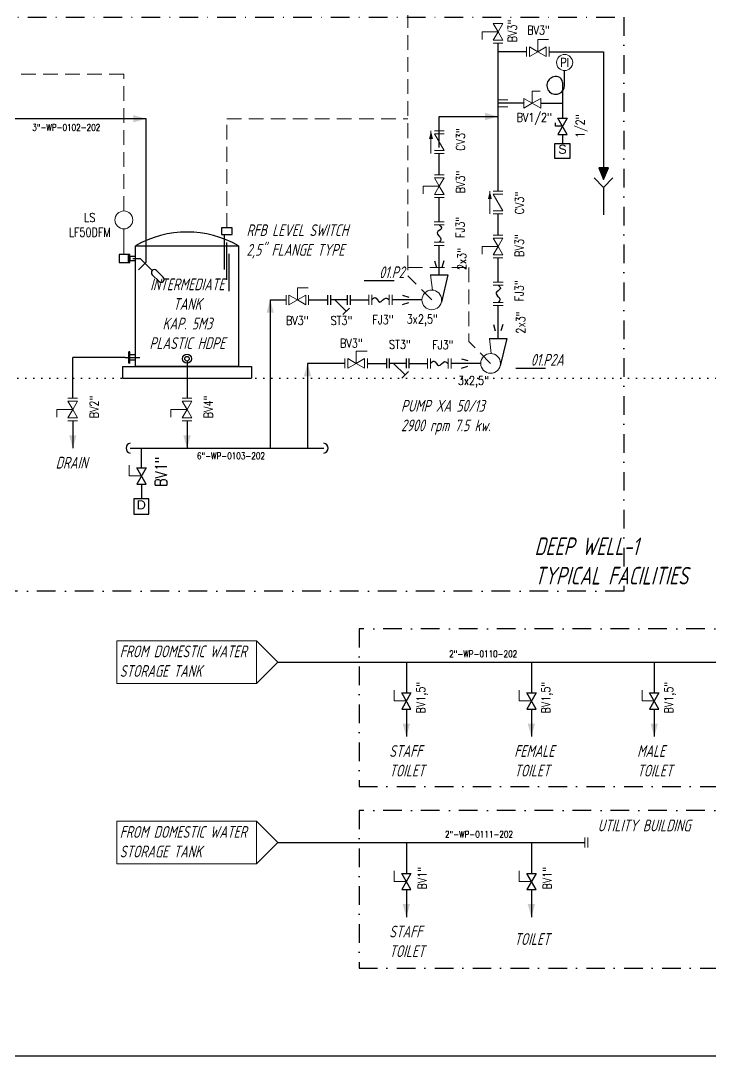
# Model space of a CAD drawing. Extents: x -29512 to 147477, y -5232 to 39709.
# Drawn here: x 138369.5 to 138486.9, y 10598.3 to 10774.6 of the extents above; entities that cross this region are included whole.
import ezdxf
from ezdxf.enums import TextEntityAlignment as Align

# ---------------------------------------------------------------- set-up
doc = ezdxf.new("R2010")
doc.units = 0
for name, pattern in [('CENTER', [2, 1.25, -0.25, 0.25, -0.25]), ('DASHDOT', [25.4, 12.7, -6.35, 0, -6.35]), ('DOTTED', [0.25, 0, -0.25]), ('HIDDEN', [0.375, 0.25, -0.125])]:
    doc.linetypes.add(name, pattern=pattern)
doc.layers.get('0').update_dxf_attribs({"linetype": 'CONTINUOUS'})
doc.layers.get('DEFPOINTS').update_dxf_attribs({"linetype": 'CONTINUOUS'})
for name, color, linetype, lineweight in [('DIMENSI', 20, 'CONTINUOUS', 9), ('FITTING', 7, 'CONTINUOUS', 13), ('TAG', 140, 'CONTINUOUS', 13)]:
    doc.layers.add(name, color=color, linetype=linetype, lineweight=lineweight)
for name, color, linetype in [('DIMENSION', 3, 'CONTINUOUS'), ('EQUIPMENT', 4, 'CONTINUOUS'), ('HATCH', 4, 'CONTINUOUS'), ('S', 7, 'CONTINUOUS')]:
    doc.layers.add(name, color=color, linetype=linetype)
doc.styles.add('A3', font='arial.ttf', dxfattribs={"height": 0.3})
doc.styles.add('Romans100', font='romans.shx', dxfattribs={"width": 0.8, "height": 200})
doc.styles.add('Romans75', font='romans.shx', dxfattribs={"width": 0.8, "height": 150})
doc.styles.add('S', font='ITALIC', dxfattribs={"height": 6})
doc.styles.add('S25', font='SIMPLEX', dxfattribs={"width": 0.8, "height": 0.25})
doc.styles.add('STYLE4', font='isocp.shx', dxfattribs={"width": 0.8, "oblique": 15, "height": 2})

# ---------------------------------------------------------------- blocks, each defined once
blk = doc.blocks.new('PRESA', base_point=(1.75, 0.1))
for p, q in [((1.5, 0.1), (1.5, 0.6)), ((1.5, 0.6), (2, 0.6)), ((2, 0.6), (2, 0.1)), ((2, 0.1), (1.5, 0.1))]:
    blk.add_line(p, q)
at = {"style": 'S', "width": 1.2}
blk.add_attdef('1', text='', height=0.3, dxfattribs=at).set_placement((1.75, 0.2), align=Align.CENTER)

msp = doc.modelspace()

# ---------------------------------------------------------------- hatches: boundary and pattern name
at = {"layer": 'DIMENSION', "linetype": 'Continuous', "ltscale": 0.5}
h = msp.add_hatch(color=3, dxfattribs=at)
h.paths.add_polyline_path([(138468.6995, 10747.5414), (138469.5372, 10749.5222), (138468.6995, 10749.5222)])
h.paths.add_polyline_path([(138468.6995, 10749.5222), (138467.8618, 10749.5222), (138468.6995, 10747.5414)])

# ---------------------------------------------------------------- linework, layer by layer
at = {"color": 7, "lineweight": 20}
for p, q in [((138450.7286, 10772.6962), (138447.9978, 10772.6962)), ((138447.9978, 10771.3653), (138447.9978, 10772.6962)), ((138458.814, 10771.3677), (138457.483, 10771.3677)), ((138457.483, 10769.2978), (138457.483, 10771.3677)), ((138459.3279, 10771.3677), (138457.483, 10771.3677)), ((138457.8838, 10762.6182), (138456.5529, 10762.6182)), ((138456.5529, 10760.5484), (138456.5529, 10762.6182)), ((138437.9776, 10745.0995), (138437.9776, 10746.4304)), ((138440.7084, 10746.4304), (138437.9776, 10746.4304)), ((138450.7286, 10736.1715), (138447.9978, 10736.1715)), ((138447.9978, 10734.8406), (138447.9978, 10736.1715)), ((138416.5575, 10727.073), (138416.5575, 10729.1428)), ((138418.4024, 10729.1428), (138416.5575, 10729.1428)), ((138427.9086, 10718.3323), (138426.5777, 10718.3323)), ((138426.5777, 10716.2625), (138426.5777, 10718.3323)), ((138428.4225, 10718.3323), (138426.5777, 10718.3323)), ((138375.6032, 10707.091), (138375.6032, 10708.4219)), ((138378.3341, 10708.4219), (138375.6032, 10708.4219)), ((138397.775, 10708.4219), (138395.0441, 10708.4219)), ((138395.0441, 10707.091), (138395.0441, 10708.4219)), ((138387.9378, 10698.9402), (138387.9378, 10697.0954)), ((138387.9378, 10698.4263), (138387.9378, 10697.0954)), ((138390.0076, 10697.0954), (138387.9378, 10697.0954)), ((138433.0459, 10660.6435), (138433.0459, 10658.7987)), ((138433.0459, 10660.1296), (138433.0459, 10658.7987)), ((138454.3291, 10660.6435), (138454.3291, 10658.7987)), ((138454.3291, 10660.1296), (138454.3291, 10658.7987)), ((138475.248, 10660.6435), (138475.248, 10658.7987)), ((138475.248, 10660.1296), (138475.248, 10658.7987)), ((138435.1157, 10658.7987), (138433.0459, 10658.7987)), ((138456.3989, 10658.7987), (138454.3291, 10658.7987)), ((138477.3178, 10658.7987), (138475.248, 10658.7987)), ((138433.0459, 10629.9126), (138433.0459, 10628.0678)), ((138433.0459, 10629.3987), (138433.0459, 10628.0678)), ((138454.3291, 10629.9126), (138454.3291, 10628.0678)), ((138454.3291, 10629.3987), (138454.3291, 10628.0678)), ((138435.1157, 10628.0678), (138433.0459, 10628.0678)), ((138456.3989, 10628.0678), (138454.3291, 10628.0678))]:
    msp.add_line(p, q, dxfattribs=at)
for p, q in [((138462.465, 10755.2349), (138460.8914, 10757.9887)), ((138462.465, 10757.9887), (138460.8914, 10755.2349)), ((138460.8914, 10757.9887), (138462.465, 10757.9887)), ((138460.498, 10756.6118), (138460.498, 10757.2019)), ((138461.6782, 10756.6118), (138460.498, 10756.6118)), ((138460.8914, 10755.2349), (138462.465, 10755.2349)), ((138389.2208, 10698.4723), (138390.7944, 10698.4723)), ((138390.7944, 10695.7185), (138389.2208, 10698.4723)), ((138390.7944, 10698.4723), (138389.2208, 10695.7185)), ((138389.2208, 10695.7185), (138390.7944, 10695.7185)), ((138434.3289, 10660.1756), (138435.9025, 10660.1756)), ((138435.9025, 10657.4217), (138434.3289, 10660.1756)), ((138435.9025, 10660.1756), (138434.3289, 10657.4217)), ((138457.1857, 10660.1756), (138455.6121, 10657.4217)), ((138457.1857, 10657.4217), (138455.6121, 10660.1756)), ((138455.6121, 10660.1756), (138457.1857, 10660.1756)), ((138476.531, 10660.1756), (138478.1046, 10660.1756)), ((138478.1046, 10657.4217), (138476.531, 10660.1756)), ((138478.1046, 10660.1756), (138476.531, 10657.4217)), ((138434.3289, 10657.4217), (138435.9025, 10657.4217)), ((138455.6121, 10657.4217), (138457.1857, 10657.4217)), ((138476.531, 10657.4217), (138478.1046, 10657.4217)), ((138435.9025, 10629.4447), (138434.3289, 10626.6908)), ((138435.9025, 10626.6908), (138434.3289, 10629.4447)), ((138434.3289, 10629.4447), (138435.9025, 10629.4447)), ((138455.6121, 10629.4447), (138457.1857, 10629.4447)), ((138457.1857, 10626.6908), (138455.6121, 10629.4447)), ((138457.1857, 10629.4447), (138455.6121, 10626.6908)), ((138434.3289, 10626.6908), (138435.9025, 10626.6908)), ((138455.6121, 10626.6908), (138457.1857, 10626.6908))]:
    msp.add_line(p, q)
at = {"color": 30, "lineweight": 20}
for p, q in [((138440.7084, 10755.8282), (138440.7084, 10755.8351)), ((138450.7286, 10745.5693), (138450.7286, 10745.5762))]:
    msp.add_line(p, q, dxfattribs=at)
at = {"lineweight": 9}
msp.add_line((138387.0239, 10739.1611), (138387.0239, 10734.7995), dxfattribs=at)
at = {"color": 7}
for p, q in [((138421.7522, 10726.2487), (138421.7522, 10727.8973)), ((138422.2469, 10726.2487), (138422.2469, 10727.8973)), ((138425.1023, 10726.2487), (138425.1023, 10727.8973)), ((138425.5969, 10726.2487), (138425.5969, 10727.8973)), ((138425.1023, 10727.073), (138422.2469, 10727.073)), ((138422.9165, 10727.073), (138424.8792, 10725.1264)), ((138424.3241, 10724.5713), (138425.4343, 10725.6815)), ((138431.7724, 10715.4382), (138431.7724, 10717.0868)), ((138432.267, 10715.4382), (138432.267, 10717.0868)), ((138435.1225, 10716.2625), (138432.267, 10716.2625)), ((138432.9367, 10716.2625), (138434.8994, 10714.3159)), ((138435.1225, 10715.4382), (138435.1225, 10717.0868)), ((138435.6171, 10715.4382), (138435.6171, 10717.0868)), ((138434.3442, 10713.7608), (138435.4545, 10714.871))]:
    msp.add_line(p, q, dxfattribs=at)
at = {"color": 7, "lineweight": 20}
msp.add_circle((138462.0601, 10767.4728), 1.3668, dxfattribs=at)
at = {"lineweight": 9}
msp.add_circle((138387.0239, 10740.6827), 1.5215, dxfattribs=at)
for radius in [0.7868, 0.3937]:
    msp.add_circle((138397.775, 10717.0608), radius)
for points in [[(138440.7084, 10739.8371), (138441.1032, 10739.2857), (138440.3416, 10738.4793), (138441.0082, 10737.46), (138440.7084, 10736.8669)], [(138450.7286, 10729.5782), (138451.1234, 10729.0268), (138450.3618, 10728.2204), (138451.0284, 10727.2011), (138450.7286, 10726.6079)], [(138429.2293, 10727.073), (138429.7806, 10727.4678), (138430.587, 10726.7061), (138431.6064, 10727.3727), (138432.1995, 10727.073)], [(138439.2494, 10716.2625), (138439.8008, 10716.6573), (138440.6072, 10715.8956), (138441.6265, 10716.5622), (138442.2196, 10716.2625)]]:
    msp.add_spline(points, degree=3)
at = {"layer": 'DEFPOINTS', "color": 6, "linetype": 'ByBlock', "ltscale": 0.5}
msp.add_lwpolyline([(138708.4541, 10598.32), (138278.5433, 10598.32), (138278.5433, 10902.4098), (138708.4541, 10902.4098)], close=True, dxfattribs=at)
at = {"layer": 'DIMENSI', "color": 7}
for p, q in [((138439.2307, 10731.3124), (138439.5396, 10728.7479)), ((138449.2509, 10720.5019), (138449.5598, 10717.9374))]:
    msp.add_line(p, q, dxfattribs=at)
for centre in [(138439.4393, 10727.073), (138449.4595, 10716.2625)]:
    msp.add_circle(centre, 1.6779, dxfattribs=at)
at = {"layer": 'DIMENSION', "color": 4, "linetype": 'HIDDEN', "lineweight": 13, "ltscale": 10}
for p, q in [((138435.3571, 10839.624), (138435.3571, 10731.1552)), ((138387.0253, 10765.474), (138297.1869, 10765.474)), ((138387.0239, 10742.2042), (138387.0253, 10765.474)), ((138404.5529, 10739.3442), (138404.5532, 10757.9046)), ((138404.5532, 10757.9046), (138435.3571, 10757.9046)), ((138435.3571, 10732.6052), (138445.722, 10732.6052)), ((138445.722, 10732.6052), (138445.722, 10720)), ((138439.4393, 10727.073), (138435.3571, 10731.1552)), ((138449.4595, 10716.2625), (138445.722, 10720))]:
    msp.add_line(p, q, dxfattribs=at)
at = {"layer": 'DIMENSION', "color": 3, "linetype": 'Continuous', "ltscale": 0.5}
for p, q in [((138450.7286, 10745.5762), (138450.7286, 10770.7738)), ((138455.5607, 10769.2978), (138450.7286, 10769.2978)), ((138459.4054, 10769.2978), (138468.6995, 10769.2978)), ((138468.6995, 10769.2978), (138468.6995, 10749.5222)), ((138390.8161, 10757.9046), (138366.6103, 10757.9046)), ((138390.8146, 10733.4894), (138390.8161, 10757.9046)), ((138440.7084, 10752.9912), (138440.7084, 10758.2746)), ((138440.7084, 10758.2746), (138450.7286, 10758.2746)), ((138440.7084, 10748.3528), (138440.7084, 10751.9904)), ((138468.6757, 10746.2102), (138468.6757, 10741.5671)), ((138440.7084, 10740.3516), (138440.7084, 10744.5081)), ((138450.7286, 10738.0939), (138450.7286, 10741.7314)), ((138440.7084, 10731.3124), (138440.7084, 10736.3524)), ((138390.8146, 10733.4894), (138389.5365, 10732.2113)), ((138450.7286, 10730.0927), (138450.7286, 10734.2492)), ((138411.9333, 10727.073), (138414.6352, 10727.073)), ((138411.9333, 10727.073), (138411.9333, 10701.828)), ((138418.4799, 10727.073), (138421.7522, 10727.073)), ((138425.5969, 10727.073), (138428.7148, 10727.073)), ((138437.7614, 10727.073), (138432.714, 10727.073)), ((138450.7286, 10720.5019), (138450.7286, 10726.0934)), ((138378.3341, 10710.3443), (138378.3341, 10717.2562)), ((138387.2685, 10717.2562), (138378.3341, 10717.2562)), ((138397.775, 10716.7606), (138397.775, 10710.3443)), ((138424.6554, 10716.2625), (138418.2943, 10716.2625)), ((138418.2943, 10716.2625), (138418.2943, 10701.828)), ((138428.5001, 10716.2625), (138431.7724, 10716.2625)), ((138435.6171, 10716.2625), (138438.7349, 10716.2625)), ((138447.7816, 10716.2625), (138442.7341, 10716.2625)), ((138378.3341, 10706.4996), (138378.3341, 10701.828)), ((138397.775, 10706.4996), (138397.775, 10701.828)), ((138388.1143, 10701.828), (138421.0784, 10701.828)), ((138390.0076, 10698.4723), (138390.0076, 10701.828)), ((138390.0076, 10695.7185), (138390.0076, 10693.1822)), ((138413.2625, 10665.4243), (138507.3041, 10665.4243)), ((138435.1157, 10665.4243), (138435.1157, 10660.1756)), ((138456.3989, 10665.4243), (138456.3989, 10660.1756)), ((138477.3178, 10665.4243), (138477.3178, 10660.1756)), ((138435.1157, 10657.4217), (138435.1157, 10652.7502)), ((138456.3989, 10657.4217), (138456.3989, 10652.7502)), ((138477.3178, 10657.4217), (138477.3178, 10652.7502)), ((138413.2625, 10634.6934), (138465.4664, 10634.6934)), ((138435.1157, 10634.6934), (138435.1157, 10629.4447)), ((138456.3989, 10634.6934), (138456.3989, 10629.4447)), ((138435.1157, 10626.6908), (138435.1157, 10622.0193)), ((138456.3989, 10626.6908), (138456.3989, 10622.0193))]:
    msp.add_line(p, q, dxfattribs=at)
at = {"layer": 'DIMENSION', "color": 0, "linetype": 'ByBlock', "ltscale": 0.5}
for p, q in [((138461.6782, 10760.5484), (138461.6782, 10757.9887)), ((138461.6782, 10755.2349), (138461.6782, 10753.7133))]:
    msp.add_line(p, q, dxfattribs=at)
at = {"layer": 'DIMENSION', "color": 4, "linetype": 'DASHDOT', "ltscale": 0.5}
for p, q in [((138404.1792, 10732.2195), (138404.1792, 10738.1902)), ((138404.5529, 10730.4903), (138404.5529, 10738.1902)), ((138404.9266, 10728.5333), (138404.9266, 10738.1902))]:
    msp.add_line(p, q, dxfattribs=at)
at = {"layer": 'DIMENSION', "color": 7}
for p, q in [((138439.2307, 10731.3124), (138442.1862, 10731.3124)), ((138442.1862, 10731.3124), (138441.0706, 10726.6801)), ((138449.2509, 10720.5019), (138452.2064, 10720.5019)), ((138452.2064, 10720.5019), (138451.0907, 10715.8696)), ((138387.865, 10716.3112), (138387.865, 10718.2012)), ((138388.025, 10718.2012), (138387.865, 10718.2012)), ((138388.025, 10716.3112), (138388.025, 10718.2012)), ((138386.775, 10715.7562), (138386.775, 10713.7562)), ((138386.775, 10715.7562), (138408.775, 10715.7562)), ((138388.025, 10716.3112), (138387.865, 10716.3112)), ((138408.775, 10715.7562), (138408.775, 10713.7562)), ((138386.775, 10713.7562), (138408.775, 10713.7562))]:
    msp.add_line(p, q, dxfattribs=at)
at = {"layer": 'DIMENSION', "color": 1}
for p, q in [((138427.9578, 10730.3757), (138433.017, 10730.3757)), ((138453.7663, 10715.4751), (138458.8255, 10715.4751))]:
    msp.add_line(p, q, dxfattribs=at)
at = {"layer": 'DIMENSION', "color": 1, "linetype": 'CENTER', "ltscale": 2}
msp.add_line((138387.2685, 10717.2562), (138389.8074, 10717.2562), dxfattribs=at)
at = {"layer": 'DIMENSION', "color": 7, "linetype": 'ByBlock', "ltscale": 5}
for p, q in [((138389.025, 10717.7012), (138388.025, 10717.7012)), ((138389.025, 10716.8112), (138388.025, 10716.8112))]:
    msp.add_line(p, q, dxfattribs=at)
at = {"layer": 'DIMENSION', "color": 3, "linetype": 'Continuous', "ltscale": 0.5, "flags": 128}
msp.add_lwpolyline([(138467.8618, 10749.5222), (138468.6995, 10747.5414), (138469.5372, 10749.5222), (138468.6995, 10749.5222)], close=True, dxfattribs=at)
msp.add_lwpolyline([(138467.0672, 10747.8187), (138468.6757, 10746.2102), (138470.2843, 10747.8187)], dxfattribs=at)
at = {"layer": 'DIMENSION', "color": 4}
msp.add_lwpolyline([(138403.6382, 10738.1902), (138405.4676, 10738.1902), (138405.4676, 10739.3442), (138403.6382, 10739.3442)], close=True, dxfattribs=at)
at = {"layer": 'DIMENSION', "color": 3, "lineweight": 25, "flags": 128}
msp.add_lwpolyline([(138389.025, 10715.7562), (138389.025, 10736.2562), (138406.525, 10736.2562), (138406.525, 10715.7562)], close=True, dxfattribs=at)
at = {"layer": 'DIMENSION', "color": 3, "lineweight": 25}
msp.add_arc((138397.775, 10721.2423), 17.3776, 59.766729, 120.233271, dxfattribs=at)
at = {"layer": 'DIMENSION', "color": 3, "linetype": 'Continuous', "ltscale": 0.5}
for centre, start, end in [((138388.2741, 10701.828), 100.561274, 259.438726), ((138420.9186, 10701.828), 280.561274, 79.438726)]:
    msp.add_arc(centre, 0.8722, start, end, dxfattribs=at)
for points in [[(138390.8161, 10757.9046), (138388.613, 10758.5341), (138388.613, 10757.2752)], [(138450.7286, 10758.2746), (138448.5256, 10758.904), (138448.5256, 10757.6451)], [(138411.9333, 10727.073), (138411.3039, 10724.8699), (138412.5628, 10724.8699)], [(138418.2943, 10716.2625), (138417.6649, 10714.0594), (138418.9238, 10714.0594)], [(138378.3341, 10701.828), (138378.9635, 10704.0311), (138377.7046, 10704.0311)], [(138397.775, 10701.828), (138398.4044, 10704.0311), (138397.1455, 10704.0311)], [(138435.1157, 10652.7502), (138435.7452, 10654.9532), (138434.4863, 10654.9532)], [(138456.3989, 10652.7502), (138457.0284, 10654.9532), (138455.7695, 10654.9532)], [(138477.3178, 10652.7502), (138477.9472, 10654.9532), (138476.6883, 10654.9532)], [(138435.1157, 10622.0193), (138435.7452, 10624.2223), (138434.4863, 10624.2223)], [(138456.3989, 10622.0193), (138457.0284, 10624.2223), (138455.7695, 10624.2223)]]:
    msp.add_solid(points, dxfattribs=at)
at = {"layer": 'EQUIPMENT'}
for p, q in [((138388.025, 10733.8884), (138388.025, 10734.3571)), ((138388.525, 10734.1228), (138389.8025, 10734.1228)), ((138389.8025, 10734.1228), (138391.854, 10732.0712)), ((138391.8546, 10731.3577), (138393.0102, 10730.2021)), ((138392.5663, 10732.0719), (138393.7219, 10730.9162))]:
    msp.add_line(p, q, dxfattribs=at)
for points in [[(138387.825, 10734.7995), (138386.2227, 10734.7995), (138386.2227, 10733.446), (138387.825, 10733.446)], [(138387.825, 10734.7995), (138387.825, 10733.446), (138388.025, 10733.446), (138388.025, 10734.7995)], [(138388.025, 10734.4478), (138388.025, 10733.7978), (138389.025, 10733.7978), (138389.025, 10734.4478)]]:
    msp.add_lwpolyline(points, close=True, dxfattribs=at)
for centre, start, end in [((138392.2104, 10731.7148), 45.100825, 225.100825), ((138393.3673, 10730.5579), 224.899175, 44.899175)]:
    msp.add_arc(centre, 0.5041, start, end, dxfattribs=at)
at = {"layer": 'FITTING', "lineweight": 20}
for p, q in [((138449.9043, 10770.7738), (138451.5529, 10770.7738)), ((138455.5607, 10768.4735), (138455.5607, 10770.1221)), ((138459.4054, 10768.4735), (138459.4054, 10770.1221)), ((138450.7286, 10761.1406), (138452.3772, 10761.1406)), ((138450.7286, 10761.1406), (138452.3772, 10761.1406)), ((138450.7286, 10759.9562), (138452.3772, 10759.9562)), ((138450.7286, 10759.9562), (138452.3772, 10759.9562)), ((138439.3089, 10755.8279), (138439.3089, 10751.9835)), ((138441.5327, 10755.8282), (138439.8842, 10755.8282)), ((138441.5327, 10751.9835), (138439.8842, 10751.9835)), ((138441.5327, 10751.9835), (138439.8842, 10751.9835)), ((138439.8842, 10748.3528), (138441.5327, 10748.3528)), ((138449.3291, 10745.569), (138449.3291, 10741.7246)), ((138451.5529, 10745.5693), (138449.9043, 10745.5693)), ((138439.8842, 10744.5081), (138441.5327, 10744.5081)), ((138451.5529, 10741.7246), (138449.9043, 10741.7246)), ((138451.5529, 10741.7246), (138449.9043, 10741.7246)), ((138449.9043, 10738.0939), (138451.5529, 10738.0939)), ((138449.9043, 10734.2492), (138451.5529, 10734.2492)), ((138414.6352, 10726.2487), (138414.6352, 10727.8973)), ((138418.4799, 10726.2487), (138418.4799, 10727.8973)), ((138424.6554, 10715.4382), (138424.6554, 10717.0868)), ((138428.5001, 10715.4382), (138428.5001, 10717.0868)), ((138377.5098, 10710.3443), (138379.1584, 10710.3443)), ((138396.9507, 10710.3443), (138398.5993, 10710.3443)), ((138377.5098, 10706.4996), (138379.1584, 10706.4996)), ((138396.9507, 10706.4996), (138398.5993, 10706.4996))]:
    msp.add_line(p, q, dxfattribs=at)
at = {"layer": 'FITTING'}
for p, q in [((138441.5659, 10740.3516), (138439.851, 10740.3516)), ((138441.5659, 10739.8371), (138439.851, 10739.8371)), ((138441.5659, 10736.8669), (138439.851, 10736.8669)), ((138441.5659, 10736.3524), (138439.851, 10736.3524)), ((138451.586, 10730.0927), (138449.8712, 10730.0927)), ((138451.586, 10729.5782), (138449.8712, 10729.5782)), ((138428.7148, 10727.9304), (138428.7148, 10726.2155)), ((138429.2293, 10727.9304), (138429.2293, 10726.2155)), ((138432.1995, 10727.9304), (138432.1995, 10726.2155)), ((138432.714, 10727.9304), (138432.714, 10726.2155)), ((138451.586, 10726.6079), (138449.8712, 10726.6079)), ((138451.586, 10726.0934), (138449.8712, 10726.0934)), ((138438.7349, 10717.1199), (138438.7349, 10715.405)), ((138439.2494, 10717.1199), (138439.2494, 10715.405)), ((138442.2196, 10717.1199), (138442.2196, 10715.405)), ((138442.7341, 10717.1199), (138442.7341, 10715.405)), ((138465.4994, 10635.5668), (138465.4994, 10633.8519)), ((138466.0139, 10635.5668), (138466.0139, 10633.8519))]:
    msp.add_line(p, q, dxfattribs=at)
at = {"layer": 'FITTING', "linetype": 'ByBlock', "ltscale": 0.5}
for p, q in [((138413.2625, 10665.4243), (138409.5879, 10669.0472)), ((138413.2625, 10665.4243), (138409.5879, 10661.8014)), ((138413.2625, 10634.6934), (138409.5879, 10638.3163)), ((138413.2625, 10634.6934), (138409.5879, 10631.0705))]:
    msp.add_line(p, q, dxfattribs=at)
at = {"layer": 'FITTING', "color": 6, "linetype": 'DASHDOT', "lineweight": 30, "ltscale": 0.25}
for points in [[(138293.2724, 10775.1733), (138472.1391, 10775.1733), (138472.1391, 10677.4772), (138366.826, 10677.4772), (138366.826, 10616.8725), (138293.2724, 10616.8725), (138293.2724, 10775.1733)], [(138427.0547, 10671.0921), (138427.0547, 10644.2258), (138511.7298, 10644.2258), (138511.7298, 10671.0921)], [(138427.0547, 10640.1599), (138427.0547, 10613.2936), (138511.7298, 10613.2936), (138511.7298, 10640.1599)]]:
    msp.add_lwpolyline(points, close=True, dxfattribs=at)
at = {"layer": 'FITTING', "lineweight": 20}
for points in [[(138450.7286, 10772.6962), (138449.9043, 10774.1239), (138451.5529, 10774.1239)], [(138450.7286, 10772.6962), (138449.9043, 10771.2684), (138451.5529, 10771.2684)], [(138457.483, 10769.2978), (138456.0553, 10768.4735), (138456.0553, 10770.1221)], [(138457.483, 10769.2978), (138458.9108, 10768.4735), (138458.9108, 10770.1221)], [(138456.5529, 10760.5484), (138455.1252, 10759.7241), (138455.1252, 10761.3727)], [(138456.5529, 10760.5484), (138457.9806, 10759.7241), (138457.9806, 10761.3727)], [(138440.7084, 10746.4304), (138439.8842, 10747.8582), (138441.5327, 10747.8582)], [(138440.7084, 10746.4304), (138439.8842, 10745.0027), (138441.5327, 10745.0027)], [(138450.7286, 10736.1715), (138449.9043, 10737.5992), (138451.5529, 10737.5992)], [(138450.7286, 10736.1715), (138449.9043, 10734.7438), (138451.5529, 10734.7438)], [(138416.5575, 10727.073), (138415.1298, 10726.2487), (138415.1298, 10727.8973)], [(138416.5575, 10727.073), (138417.9853, 10726.2487), (138417.9853, 10727.8973)], [(138426.5777, 10716.2625), (138425.15, 10715.4382), (138425.15, 10717.0868)], [(138426.5777, 10716.2625), (138428.0054, 10715.4382), (138428.0054, 10717.0868)], [(138378.3341, 10708.4219), (138377.5098, 10709.8497), (138379.1584, 10709.8497)], [(138378.3341, 10708.4219), (138377.5098, 10706.9942), (138379.1584, 10706.9942)], [(138397.775, 10708.4219), (138396.9507, 10709.8497), (138398.5993, 10709.8497)], [(138397.775, 10708.4219), (138396.9507, 10706.9942), (138398.5993, 10706.9942)]]:
    msp.add_lwpolyline(points, close=True, dxfattribs=at)
for points in [[(138439.8842, 10755.3336), (138441.5327, 10755.3336), (138439.8842, 10755.3336), (138441.5327, 10752.4781), (138439.8842, 10752.4781)], [(138449.9043, 10745.0747), (138451.5529, 10745.0747), (138449.9043, 10745.0747), (138451.5529, 10742.2192), (138449.9043, 10742.2192)]]:
    msp.add_lwpolyline(points, dxfattribs=at)
at = {"layer": 'FITTING', "linetype": 'ByBlock', "ltscale": 0.5}
for points in [[(138385.8473, 10669.0472), (138385.8473, 10661.8014), (138409.5879, 10661.8014), (138409.5879, 10669.0472)], [(138385.8473, 10638.3163), (138385.8473, 10631.0705), (138409.5879, 10631.0705), (138409.5879, 10638.3163)]]:
    msp.add_lwpolyline(points, close=True, dxfattribs=at)
at = {"layer": 'FITTING', "lineweight": 20}
for points in [[(138439.6462, 10754.4818), (138439.3089, 10755.8279), (138438.9727, 10754.4816)], [(138449.6663, 10744.2229), (138449.3291, 10745.569), (138448.9928, 10744.2227)]]:
    msp.add_solid(points, dxfattribs=at)
at = {"layer": 'HATCH', "color": 7}
for p, q in [((138462.0601, 10763.5728), (138462.0601, 10766.106)), ((138461.6782, 10764.0692), (138461.6782, 10760.5484)), ((138455.1252, 10760.5484), (138450.7286, 10760.5484)), ((138455.1252, 10760.5484), (138450.7286, 10760.5484)), ((138457.9806, 10760.5484), (138461.6782, 10760.5484))]:
    msp.add_line(p, q, dxfattribs=at)
at = {"layer": 'HATCH', "color": 7, "linetype": 'DOTTED', "ltscale": 5}
msp.add_line((138620.0979, 10713.7562), (138297.4263, 10713.7562), dxfattribs=at)
at = {"layer": 'HATCH', "color": 7}
for centre, radius, start, end in [((138460.5466, 10763.5728), 1.5135, 75.15061, 360), ((138460.6782, 10764.0692), 1, 360, 75.15061)]:
    msp.add_arc(centre, radius, start, end, dxfattribs=at)
at = {"layer": 'S'}
for p, q in [((138439.9216, 10733.7104), (138440.2364, 10732.6089)), ((138441.4953, 10733.7104), (138441.1805, 10732.6089)), ((138434.4596, 10727.8598), (138435.5611, 10727.545)), ((138434.4596, 10726.2862), (138435.5611, 10726.6009)), ((138449.9418, 10722.8999), (138450.2565, 10721.7984)), ((138451.5154, 10722.8999), (138451.2007, 10721.7984)), ((138444.4797, 10717.0493), (138445.5812, 10716.7345)), ((138444.4797, 10715.4757), (138445.5812, 10715.7904))]:
    msp.add_line(p, q, dxfattribs=at)

# ---------------------------------------------------------------- block references
ref = msp.add_blockref('PRESA', (138461.6782, 10751.1319), dxfattribs=dict(xscale=5.162921724282863, yscale=5.162921724311057, zscale=5.162921724311135))
ref.add_attrib('1', 'S', dxfattribs={"height": 1.5489, "rotation": 360, "style": 'A3'}).set_placement((138461.6906, 10751.9373), align=Align.CENTER)
ref = msp.add_blockref('PRESA', (138390.0076, 10690.6007), dxfattribs=dict(xscale=-5.162921723796899, yscale=5.162921723825093, zscale=5.162921723825171))
ref.add_attrib('1', 'D', dxfattribs={"height": 1.5489, "style": 'A3'}).set_placement((138389.9953, 10691.4062), align=Align.CENTER)

# ---------------------------------------------------------------- texts
at = {"layer": 'DIMENSION', "color": 2, "char_height": 2, "style": 'STYLE4'}
for s, insert, attachment_point in [('RFB LEVEL SWITCH\\P2,5" FLANGE TYPE', (138407.9041, 10739.926), 1), ('{INTERMEDIATE\\PTANK\\PKAP. 5M3\\PPLASTIC HDPE}', (138397.8299, 10730.7076), 2), ('PUMP XA 50/13\\P2900 rpm 7.5 kw.', (138434.2094, 10710.0441), 1), ('{DRAIN}', (138375.416, 10700.3592), 1), ('FROM DOMESTIC WATER\\PSTORAGE TANK\\P}', (138386.3226, 10668.2378), 1), ('{STAFF\\PTOILET}', (138432.1976, 10651.2813), 1), ('{FEMALE\\PTOILET}', (138453.4808, 10651.2813), 1), ('{MALE\\PTOILET}', (138474.3997, 10651.2813), 1), ('FROM DOMESTIC WATER\\PSTORAGE TANK\\P}', (138386.3226, 10637.5069), 1), ('{STAFF\\PTOILET}', (138432.1976, 10620.5504), 1), ('{\\PTOILET}', (138453.4808, 10622.6082), 1)]:
    msp.add_mtext(s, dxfattribs=dict(at, insert=insert, attachment_point=attachment_point))
at = {"layer": 'DIMENSION', "color": 1, "char_height": 2, "attachment_point": 1, "style": 'STYLE4'}
for s, insert in [('01.P2}', (138430.4859, 10732.7686)), ('01.P2A}', (138456.2944, 10717.8681))]:
    msp.add_mtext(s, dxfattribs=dict(at, insert=insert))
at = {"layer": 'DIMENSION', "color": 6, "lineweight": 25, "attachment_point": 1, "style": 'STYLE4'}
for s, insert, char_height in [('DEEP WELL-1\\PTYPICAL FACILITIES\\P}', (138456.9281, 10686.6256), 3), ('UTILITY BUILDING}', (138467.6954, 10638.6074), 2)]:
    msp.add_mtext(s, dxfattribs=dict(at, insert=insert, char_height=char_height))
at = {"layer": 'S', "color": 2, "style": 'S25', "width": 0.8}
for s, p in [('3"-WP-0102-202', (138383.0065, 10755.8573)), ('6"-WP-0103-202', (138411.0389, 10699.9493)), ('2"-WP-0110-202', (138453.9822, 10666.2468)), ('2"-WP-0111-202', (138453.2675, 10635.5356))]:
    msp.add_text(s, height=1.1291, dxfattribs=at).set_placement(p, align=Align.RIGHT)
at = {"layer": 'TAG', "color": 6, "lineweight": 20, "style": 'Romans100', "width": 0.8}
for s, p in [('1/2"', (138465.4503, 10758.6426)), ('2x3"', (138445.3113, 10735.8972)), ('2x3"', (138455.3314, 10725.0867))]:
    msp.add_text(s, height=1.5, rotation=90, dxfattribs=at).set_placement(p, align=Align.RIGHT)
for p in [(138440.4686, 10723.0574), (138449.1783, 10712.5981)]:
    msp.add_text('3x2,5"', height=1.5, dxfattribs=at).set_placement(p, align=Align.RIGHT)
at = {"layer": 'TAG', "color": 6, "lineweight": 20, "attachment_point": 5, "rotation": 90, "style": 'Romans100'}
for s, insert, char_height, width in [('BV3"', (138453.1617, 10772.8382), 1.5, 14.605895), ('CV3"', (138444.3458, 10754.3674), 1.5, 14.605895), ('BV3"', (138444.3382, 10747.124), 1.5, 14.605895), ('CV3"', (138454.3659, 10743.5569), 1.5, 14.605895), ('FJ3"', (138444.2905, 10739.4123), 1.5, 14.605895), ('BV3"', (138454.3583, 10736.3135), 1.5, 14.605895), ('FJ3"', (138454.3106, 10728.6018), 1.5, 14.605895), ('{BV2"}', (138381.9597, 10708.8384), 1.5, 14.605895), ('{BV4"}', (138401.4006, 10708.8384), 1.5, 14.605895), ('{BV1"}', (138393.3364, 10697.8291), 2, 19.474526), ('{BV1,5"}', (138437.8089, 10659.3621), 1.5, 14.605895), ('{BV1,5"}', (138459.0921, 10659.3621), 1.5, 14.605895), ('{BV1,5"}', (138480.0109, 10659.3621), 1.5, 14.605895), ('{BV1"}', (138437.8089, 10628.6312), 1.5, 14.605895), ('{BV1"}', (138459.0921, 10628.6312), 1.5, 14.605895)]:
    msp.add_mtext(s, dxfattribs=dict(at, insert=insert, char_height=char_height, width=width))
at = {"layer": 'TAG', "color": 6, "lineweight": 20, "char_height": 1.5, "width": 14.605895, "attachment_point": 5, "style": 'Romans100'}
for s, insert in [('BV3"', (138457.6175, 10772.9874)), ('{PI}', (138462.0776, 10767.474)), ('{BV1/2"}', (138456.8865, 10757.8771)), ('BV3"', (138416.5414, 10723.5586)), ('ST3"', (138424.0703, 10723.553)), ('FJ3"', (138431.1343, 10723.6916)), ('BV3"', (138425.749, 10719.6939)), ('ST3"', (138434.0195, 10719.4809)), ('FJ3"', (138441.3288, 10719.4207))]:
    msp.add_mtext(s, dxfattribs=dict(at, insert=insert))
at = {"layer": 'TAG', "insert": (138381.2113, 10739.8301), "char_height": 1.5, "width": 41.263771, "attachment_point": 5, "style": 'Romans75'}
msp.add_mtext('LS\\PLF50DFM', dxfattribs=at)

doc.saveas('drawing.dxf')
